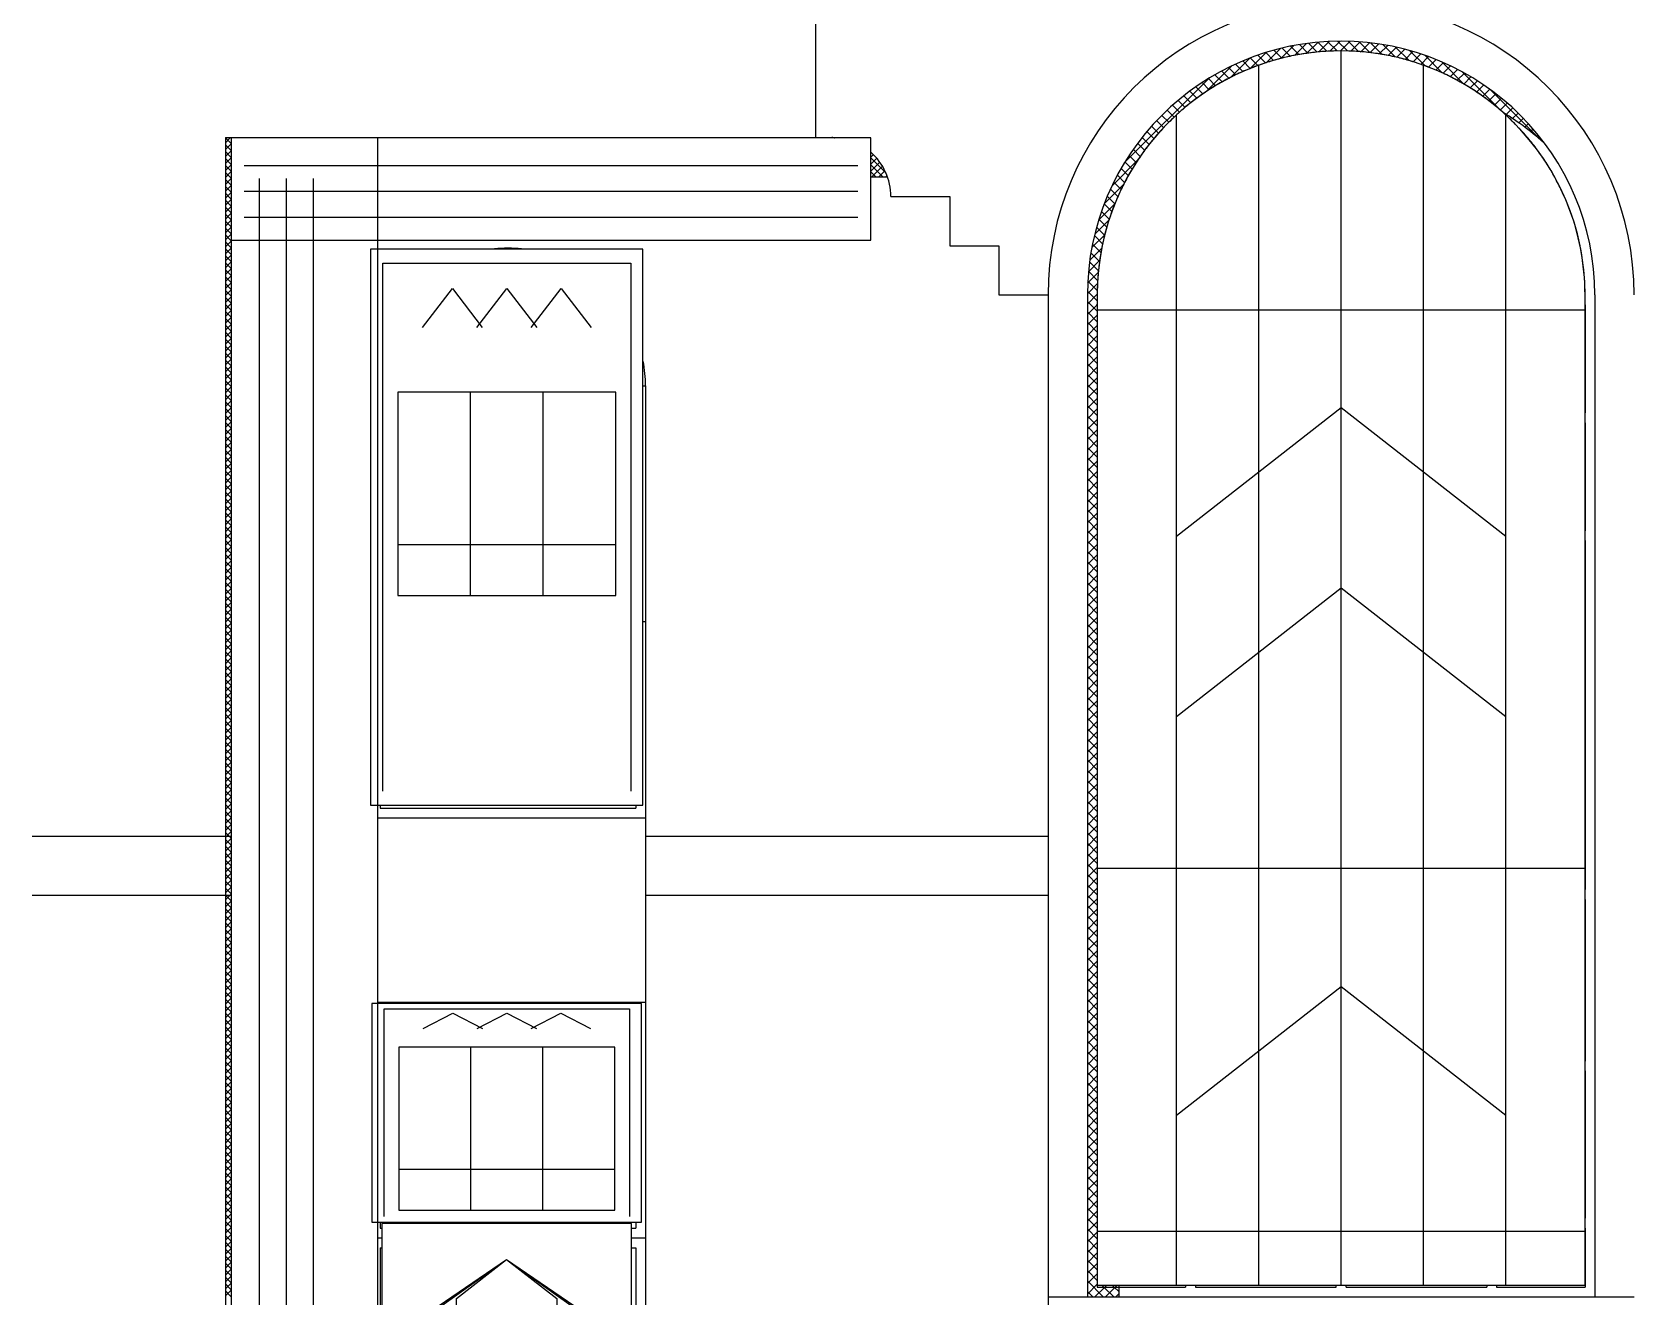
# Model space of a CAD drawing. Header units: inches. Extents: x 330 to 939, y 702 to 1608.
# Drawn here: x 372.4 to 434.6, y 1533.4 to 1582.6 of the extents above; entities that cross this region are included whole.
import ezdxf

# ---------------------------------------------------------------- set-up
doc = ezdxf.new("R2010")
doc.units = ezdxf.units.IN
doc.header["$MEASUREMENT"] = 0
for name, color, linetype, lineweight in [('01_EXISTING_RETAINED', 7, 'Continuous', 25), ('02_NEW_FACADE', 7, 'Continuous', 25), ('03_NEW_WINDOWS', 7, 'Continuous', 25)]:
    doc.layers.add(name, color=color, linetype=linetype, lineweight=lineweight)

# ---------------------------------------------------------------- blocks, each defined once
blk = doc.blocks.new('A_WINDOW_05')
at = {"layer": '03_NEW_WINDOWS'}
for points in [[(5.29, -10.8), (5.29, 10.8), (-5.29, 10.8), (-5.29, -10.8)], [(4.232, -2.65), (4.232, 5.244), (-4.232, 5.244), (-4.232, -2.65)]]:
    blk.add_lwpolyline(points, close=True, dxfattribs=at)
for points in [[(-4.814, -10.26), (-4.814, 10.26), (4.814, 10.26), (4.814, -10.26)], [(-3.28, 7.76), (-2.116, 9.272), (-0.952, 7.76)], [(-1.164, 7.76), (0, 9.272), (1.164, 7.76)], [(0.952, 7.76), (2.116, 9.272), (3.28, 7.76)], [(-1.411, -2.65), (-1.411, 5.244)], [(1.411, -2.65), (1.411, 5.244)], [(-4.232, -0.676), (4.232, -0.676)]]:
    blk.add_lwpolyline(points, dxfattribs=at)
blk = doc.blocks.new('A_WINDOW_06')
at = {"layer": '03_NEW_WINDOWS'}
for points in [[(5.24, -4.25), (5.24, 4.25), (-5.24, 4.25), (-5.24, -4.25)], [(4.192, -3.783), (4.192, 2.55), (-4.192, 2.55), (-4.192, -3.783)]]:
    blk.add_lwpolyline(points, close=True, dxfattribs=at)
for points in [[(-4.768, -4.037), (-4.768, 4.037), (4.768, 4.037), (4.768, -4.037)], [(-3.249, 3.272), (-2.096, 3.867), (-0.943, 3.272)], [(-1.153, 3.272), (0, 3.867), (1.153, 3.272)], [(0.943, 3.272), (2.096, 3.867), (3.249, 3.272)], [(-1.397, -3.783), (-1.397, 2.55)], [(1.397, -3.783), (1.397, 2.55)], [(-4.192, -2.199), (4.192, -2.199)]]:
    blk.add_lwpolyline(points, dxfattribs=at)

msp = doc.modelspace()

# ---------------------------------------------------------------- linework, layer by layer
at = {"layer": '01_EXISTING_RETAINED'}
for p, q in [((402.857, 1593.373), (402.857, 1578.486)), ((420.372, 1581.399), (420.925, 1581.952)), ((420.94, 1581.563), (421.443, 1582.065)), ((421.301, 1581.647), (420.982, 1581.966)), ((421.64, 1581.713), (421.313, 1582.039)), ((421.463, 1581.68), (421.927, 1582.144)), ((421.99, 1581.767), (421.655, 1582.103)), ((421.949, 1581.762), (422.384, 1582.196)), ((422.352, 1581.81), (422.008, 1582.155)), ((422.728, 1581.839), (422.372, 1582.195)), ((422.408, 1581.815), (422.819, 1582.226)), ((423.119, 1581.853), (422.749, 1582.223)), ((422.843, 1581.845), (423.234, 1582.237)), ((423.525, 1581.852), (423.141, 1582.236)), ((423.257, 1581.855), (423.633, 1582.231)), ((423.951, 1581.831), (423.549, 1582.233)), ((423.655, 1581.848), (424.016, 1582.209)), ((424.398, 1581.789), (423.974, 1582.212)), ((424.037, 1581.825), (424.386, 1582.174)), ((424.405, 1581.788), (424.744, 1582.127)), ((424.871, 1581.72), (424.421, 1582.17)), ((424.76, 1581.739), (425.09, 1582.069)), ((425.377, 1581.62), (424.893, 1582.104)), ((425.104, 1581.678), (425.426, 1582)), ((425.923, 1581.479), (425.394, 1582.007)), ((425.437, 1581.606), (425.753, 1581.921)), ((418.025, 1580.266), (419.037, 1581.278)), ((418.996, 1580.833), (419.746, 1581.583)), ((419.464, 1581.054), (419.175, 1581.343)), ((419.749, 1581.174), (419.457, 1581.467)), ((419.737, 1581.169), (420.365, 1581.797)), ((420.042, 1581.286), (419.746, 1581.583)), ((420.343, 1581.39), (420.042, 1581.691)), ((420.043, 1581.286), (420.042, 1581.286)), ((420.344, 1581.39), (420.343, 1581.39)), ((420.653, 1581.485), (420.347, 1581.791)), ((420.371, 1581.398), (420.372, 1581.399)), ((420.654, 1581.484), (420.653, 1581.485)), ((420.972, 1581.571), (420.66, 1581.883)), ((420.94, 1581.562), (420.94, 1581.563)), ((420.973, 1581.57), (420.972, 1581.571)), ((421.302, 1581.646), (421.301, 1581.647)), ((421.462, 1581.679), (421.463, 1581.68)), ((421.641, 1581.712), (421.64, 1581.713)), ((421.948, 1581.76), (421.949, 1581.762)), ((421.991, 1581.767), (421.99, 1581.767)), ((422.353, 1581.81), (422.352, 1581.81)), ((422.407, 1581.815), (422.408, 1581.815)), ((422.728, 1581.839), (422.728, 1581.839)), ((422.841, 1581.844), (422.843, 1581.845)), ((423.087, 1581.852), (423.087, 1581.855)), ((423.468, 1581.852), (423.468, 1581.855)), ((423.526, 1581.851), (423.525, 1581.852)), ((423.654, 1581.847), (423.655, 1581.848)), ((423.951, 1581.83), (423.951, 1581.831)), ((424.036, 1581.824), (424.037, 1581.825)), ((424.399, 1581.788), (424.398, 1581.789)), ((424.404, 1581.787), (424.405, 1581.788)), ((424.76, 1581.739), (424.76, 1581.739)), ((424.873, 1581.719), (424.871, 1581.72)), ((425.103, 1581.677), (425.104, 1581.678)), ((425.377, 1581.619), (425.377, 1581.62)), ((425.436, 1581.605), (425.437, 1581.606)), ((425.76, 1581.524), (426.07, 1581.833)), ((425.76, 1581.523), (425.76, 1581.524)), ((425.923, 1581.479), (425.923, 1581.479)), ((426.525, 1581.282), (425.934, 1581.872)), ((426.073, 1581.432), (426.074, 1581.433)), ((426.074, 1581.433), (426.378, 1581.737)), ((426.378, 1581.332), (426.379, 1581.333)), ((426.379, 1581.333), (426.678, 1581.632)), ((427.21, 1581.001), (426.524, 1581.687)), ((426.525, 1581.281), (426.525, 1581.282)), ((426.676, 1581.225), (426.97, 1581.519)), ((426.964, 1581.109), (427.255, 1581.399)), ((428.05, 1580.566), (427.187, 1581.428)), ((427.245, 1580.985), (427.532, 1581.272)), ((414.854, 1577.5), (418.156, 1580.802)), ((418.397, 1580.502), (418.119, 1580.78)), ((418.653, 1580.651), (418.373, 1580.931)), ((418.916, 1580.792), (418.634, 1581.075)), ((418.654, 1580.65), (418.653, 1580.651)), ((419.187, 1580.927), (418.901, 1581.212)), ((418.917, 1580.792), (418.916, 1580.792)), ((418.996, 1580.833), (418.996, 1580.833)), ((419.187, 1580.926), (419.187, 1580.927)), ((419.465, 1581.054), (419.464, 1581.054)), ((419.736, 1581.168), (419.737, 1581.169)), ((419.75, 1581.174), (419.749, 1581.174)), ((426.675, 1581.224), (426.676, 1581.225)), ((426.964, 1581.108), (426.964, 1581.109)), ((427.213, 1580.998), (427.21, 1581.001)), ((427.245, 1580.984), (427.245, 1580.985)), ((427.518, 1580.853), (427.519, 1580.853)), ((427.519, 1580.853), (427.803, 1581.137)), ((427.784, 1580.714), (427.785, 1580.715)), ((427.785, 1580.715), (428.066, 1580.996)), ((429.46, 1579.561), (427.975, 1581.046)), ((428.044, 1580.569), (428.323, 1580.848)), ((428.297, 1580.417), (428.574, 1580.694)), ((417.437, 1579.842), (417.166, 1580.114)), ((417.668, 1580.017), (417.395, 1580.29)), ((417.904, 1580.185), (417.63, 1580.459)), ((418.147, 1580.347), (417.872, 1580.623)), ((417.905, 1580.184), (417.904, 1580.185)), ((418.021, 1580.263), (418.025, 1580.266)), ((418.148, 1580.346), (418.147, 1580.347)), ((418.398, 1580.501), (418.397, 1580.502)), ((428.044, 1580.569), (428.044, 1580.569)), ((428.052, 1580.564), (428.05, 1580.566)), ((428.296, 1580.416), (428.297, 1580.417)), ((428.542, 1580.257), (428.543, 1580.258)), ((428.543, 1580.258), (428.818, 1580.533)), ((428.782, 1580.093), (429.056, 1580.366)), ((428.782, 1580.092), (428.782, 1580.093)), ((429.015, 1579.921), (429.288, 1580.193)), ((431.078, 1578.347), (429.07, 1580.356)), ((416.784, 1579.281), (416.514, 1579.551)), ((416.996, 1579.474), (416.725, 1579.745)), ((417.213, 1579.661), (416.942, 1579.932)), ((416.996, 1579.474), (416.996, 1579.474)), ((417.214, 1579.661), (417.213, 1579.661)), ((417.438, 1579.842), (417.437, 1579.842)), ((417.668, 1580.016), (417.668, 1580.017)), ((429.015, 1579.92), (429.015, 1579.921)), ((429.241, 1579.742), (429.242, 1579.743)), ((429.242, 1579.743), (429.514, 1580.014)), ((429.47, 1579.551), (429.46, 1579.561)), ((429.462, 1579.558), (429.463, 1579.558)), ((429.463, 1579.558), (429.733, 1579.829)), ((429.694, 1579.385), (429.947, 1579.638)), ((429.941, 1579.226), (430.155, 1579.441)), ((416.186, 1578.665), (415.915, 1578.935)), ((416.377, 1578.874), (416.109, 1579.146)), ((416.578, 1579.082), (416.308, 1579.352)), ((416.377, 1578.874), (416.374, 1578.877)), ((416.51, 1579.011), (416.509, 1579.012)), ((416.578, 1579.082), (416.578, 1579.082)), ((416.784, 1579.281), (416.784, 1579.281)), ((430.046, 1579.012), (430.045, 1579.011)), ((430.178, 1578.874), (430.178, 1578.874)), ((430.181, 1579.062), (430.358, 1579.239)), ((430.415, 1578.892), (430.554, 1579.03)), ((430.644, 1578.715), (430.744, 1578.816)), ((379.926, 1578.486), (403.494, 1578.486)), ((379.926, 1578.29), (380.122, 1578.486)), ((379.926, 1578.486), (379.926, 1528.099)), ((380.15, 1578.258), (379.926, 1578.482)), ((379.926, 1578.02), (380.15, 1578.244)), ((380.15, 1577.988), (379.926, 1578.212)), ((380.198, 1578.48), (380.192, 1578.486)), ((380.386, 1578.48), (380.392, 1578.486)), ((380.468, 1578.48), (380.462, 1578.486)), ((380.656, 1578.48), (380.662, 1578.486)), ((380.926, 1578.48), (380.931, 1578.486)), ((381.008, 1578.48), (381.002, 1578.486)), ((381.196, 1578.48), (381.201, 1578.486)), ((381.277, 1578.48), (381.272, 1578.486)), ((381.466, 1578.48), (381.471, 1578.486)), ((381.547, 1578.48), (381.542, 1578.486)), ((381.736, 1578.48), (381.741, 1578.486)), ((381.817, 1578.48), (381.812, 1578.486)), ((382.005, 1578.48), (382.011, 1578.486)), ((382.087, 1578.48), (382.082, 1578.486)), ((382.275, 1578.48), (382.281, 1578.486)), ((382.357, 1578.48), (382.351, 1578.486)), ((382.545, 1578.48), (382.551, 1578.486)), ((382.627, 1578.48), (382.621, 1578.486)), ((382.815, 1578.48), (382.821, 1578.486)), ((382.897, 1578.48), (382.891, 1578.486)), ((383.085, 1578.48), (383.091, 1578.486)), ((383.167, 1578.48), (383.161, 1578.486)), ((383.355, 1578.48), (383.361, 1578.486)), ((383.437, 1578.48), (383.431, 1578.486)), ((383.625, 1578.48), (383.631, 1578.486)), ((383.707, 1578.48), (383.701, 1578.486)), ((383.895, 1578.48), (383.9, 1578.486)), ((383.977, 1578.48), (383.971, 1578.486)), ((384.165, 1578.48), (384.17, 1578.486)), ((384.247, 1578.48), (384.241, 1578.486)), ((384.435, 1578.48), (384.44, 1578.486)), ((384.516, 1578.48), (384.511, 1578.486)), ((384.705, 1578.48), (384.71, 1578.486)), ((384.786, 1578.48), (384.781, 1578.486)), ((384.974, 1578.48), (384.98, 1578.486)), ((385.056, 1578.48), (385.051, 1578.486)), ((385.244, 1578.48), (385.25, 1578.486)), ((385.326, 1578.48), (385.32, 1578.486)), ((385.514, 1578.48), (385.52, 1578.486)), ((385.596, 1578.48), (385.59, 1578.486)), ((385.784, 1578.48), (385.79, 1578.486)), ((385.866, 1578.48), (385.86, 1578.486)), ((386.054, 1578.48), (386.06, 1578.486)), ((386.136, 1578.48), (386.13, 1578.486)), ((386.324, 1578.48), (386.33, 1578.486)), ((386.406, 1578.48), (386.4, 1578.486)), ((386.594, 1578.48), (386.6, 1578.486)), ((386.676, 1578.48), (386.67, 1578.486)), ((386.864, 1578.48), (386.87, 1578.486)), ((386.946, 1578.48), (386.94, 1578.486)), ((387.134, 1578.48), (387.139, 1578.486)), ((387.216, 1578.48), (387.21, 1578.486)), ((387.404, 1578.48), (387.409, 1578.486)), ((387.485, 1578.48), (387.48, 1578.486)), ((387.674, 1578.48), (387.679, 1578.486)), ((387.755, 1578.48), (387.75, 1578.486)), ((387.944, 1578.48), (387.949, 1578.486)), ((388.025, 1578.48), (388.02, 1578.486)), ((388.213, 1578.48), (388.219, 1578.486)), ((388.295, 1578.48), (388.29, 1578.486)), ((388.483, 1578.48), (388.489, 1578.486)), ((388.565, 1578.48), (388.559, 1578.486)), ((388.753, 1578.48), (388.759, 1578.486)), ((388.835, 1578.48), (388.829, 1578.486)), ((389.023, 1578.48), (389.029, 1578.486)), ((389.105, 1578.48), (389.099, 1578.486)), ((389.293, 1578.48), (389.299, 1578.486)), ((389.375, 1578.48), (389.369, 1578.486)), ((389.563, 1578.48), (389.569, 1578.486)), ((389.645, 1578.48), (389.639, 1578.486)), ((389.833, 1578.48), (389.839, 1578.486)), ((389.915, 1578.48), (389.909, 1578.486)), ((390.103, 1578.48), (390.108, 1578.486)), ((390.185, 1578.48), (390.179, 1578.486)), ((390.373, 1578.48), (390.378, 1578.486)), ((390.455, 1578.48), (390.449, 1578.486)), ((390.643, 1578.48), (390.648, 1578.486)), ((390.724, 1578.48), (390.719, 1578.486)), ((390.913, 1578.48), (390.918, 1578.486)), ((390.994, 1578.48), (390.989, 1578.486)), ((391.182, 1578.48), (391.188, 1578.486)), ((391.264, 1578.48), (391.259, 1578.486)), ((391.452, 1578.48), (391.458, 1578.486)), ((391.534, 1578.48), (391.528, 1578.486)), ((391.722, 1578.48), (391.728, 1578.486)), ((391.804, 1578.48), (391.798, 1578.486)), ((391.992, 1578.48), (391.998, 1578.486)), ((392.074, 1578.48), (392.068, 1578.486)), ((392.262, 1578.48), (392.268, 1578.486)), ((392.344, 1578.48), (392.338, 1578.486)), ((392.532, 1578.48), (392.538, 1578.486)), ((392.614, 1578.48), (392.608, 1578.486)), ((392.802, 1578.48), (392.808, 1578.486)), ((392.884, 1578.48), (392.878, 1578.486)), ((393.072, 1578.48), (393.078, 1578.486)), ((393.154, 1578.48), (393.148, 1578.486)), ((393.342, 1578.48), (393.347, 1578.486)), ((393.424, 1578.48), (393.418, 1578.486)), ((393.612, 1578.48), (393.617, 1578.486)), ((393.693, 1578.48), (393.688, 1578.486)), ((393.882, 1578.48), (393.887, 1578.486)), ((393.963, 1578.48), (393.958, 1578.486)), ((394.152, 1578.48), (394.157, 1578.486)), ((394.233, 1578.48), (394.228, 1578.486)), ((394.421, 1578.48), (394.427, 1578.486)), ((394.503, 1578.48), (394.498, 1578.486)), ((394.691, 1578.48), (394.697, 1578.486)), ((394.773, 1578.48), (394.767, 1578.486)), ((394.961, 1578.48), (394.967, 1578.486)), ((395.043, 1578.48), (395.037, 1578.486)), ((395.231, 1578.48), (395.237, 1578.486)), ((395.313, 1578.48), (395.307, 1578.486)), ((395.501, 1578.48), (395.507, 1578.486)), ((395.583, 1578.48), (395.577, 1578.486)), ((395.771, 1578.48), (395.777, 1578.486)), ((395.853, 1578.48), (395.847, 1578.486)), ((396.041, 1578.48), (396.047, 1578.486)), ((396.123, 1578.48), (396.117, 1578.486)), ((396.311, 1578.48), (396.316, 1578.486)), ((396.393, 1578.48), (396.387, 1578.486)), ((396.581, 1578.48), (396.586, 1578.486)), ((396.662, 1578.48), (396.657, 1578.486)), ((396.851, 1578.48), (396.856, 1578.486)), ((396.932, 1578.48), (396.927, 1578.486)), ((397.121, 1578.48), (397.126, 1578.486)), ((397.202, 1578.48), (397.197, 1578.486)), ((397.39, 1578.48), (397.396, 1578.486)), ((397.472, 1578.48), (397.467, 1578.486)), ((397.66, 1578.48), (397.666, 1578.486)), ((397.742, 1578.48), (397.736, 1578.486)), ((397.93, 1578.48), (397.936, 1578.486)), ((398.012, 1578.48), (398.006, 1578.486)), ((398.2, 1578.48), (398.206, 1578.486)), ((398.282, 1578.48), (398.276, 1578.486)), ((398.47, 1578.48), (398.476, 1578.486)), ((398.552, 1578.48), (398.546, 1578.486)), ((398.74, 1578.48), (398.746, 1578.486)), ((398.822, 1578.48), (398.816, 1578.486)), ((399.01, 1578.48), (399.016, 1578.486)), ((399.092, 1578.48), (399.086, 1578.486)), ((399.28, 1578.48), (399.286, 1578.486)), ((399.362, 1578.48), (399.356, 1578.486)), ((399.55, 1578.48), (399.555, 1578.486)), ((399.632, 1578.48), (399.626, 1578.486)), ((399.82, 1578.48), (399.825, 1578.486)), ((399.901, 1578.48), (399.896, 1578.486)), ((400.09, 1578.48), (400.095, 1578.486)), ((400.171, 1578.48), (400.166, 1578.486)), ((400.36, 1578.48), (400.365, 1578.486)), ((400.441, 1578.48), (400.436, 1578.486)), ((400.629, 1578.48), (400.635, 1578.486)), ((400.711, 1578.48), (400.706, 1578.486)), ((400.899, 1578.48), (400.905, 1578.486)), ((400.981, 1578.48), (400.975, 1578.486)), ((401.169, 1578.48), (401.175, 1578.486)), ((401.251, 1578.48), (401.245, 1578.486)), ((401.439, 1578.48), (401.445, 1578.486)), ((401.521, 1578.48), (401.515, 1578.486)), ((401.709, 1578.48), (401.715, 1578.486)), ((401.791, 1578.48), (401.785, 1578.486)), ((401.979, 1578.48), (401.985, 1578.486)), ((402.061, 1578.48), (402.055, 1578.486)), ((402.249, 1578.48), (402.255, 1578.486)), ((402.331, 1578.48), (402.325, 1578.486)), ((402.519, 1578.48), (402.524, 1578.486)), ((402.601, 1578.48), (402.595, 1578.486)), ((402.789, 1578.48), (402.794, 1578.486)), ((402.87, 1578.48), (402.865, 1578.486)), ((403.059, 1578.48), (403.064, 1578.486)), ((403.14, 1578.48), (403.135, 1578.486)), ((403.329, 1578.48), (403.334, 1578.486)), ((403.41, 1578.48), (403.405, 1578.486)), ((403.598, 1578.48), (403.602, 1578.483)), ((415.643, 1577.993), (415.37, 1578.266)), ((415.817, 1578.223), (415.546, 1578.495)), ((415.998, 1578.447), (415.727, 1578.718)), ((415.818, 1578.223), (415.817, 1578.223)), ((415.999, 1578.447), (415.998, 1578.447)), ((416.186, 1578.665), (416.186, 1578.665)), ((430.866, 1578.532), (430.929, 1578.595)), ((431.082, 1578.344), (431.107, 1578.369)), ((379.926, 1577.75), (380.15, 1577.974)), ((380.15, 1577.718), (379.926, 1577.942)), ((379.926, 1577.48), (380.15, 1577.704)), ((380.15, 1577.448), (379.926, 1577.672)), ((405, 1577.722), (405.103, 1577.825)), ((405.597, 1577.103), (405, 1577.7)), ((405, 1577.452), (405.233, 1577.686)), ((405, 1577.182), (405.352, 1577.535)), ((414.377, 1576.619), (415.389, 1577.631)), ((415.157, 1577.264), (414.879, 1577.542)), ((415.312, 1577.514), (415.036, 1577.79)), ((415.474, 1577.757), (415.2, 1578.031)), ((415.389, 1577.631), (415.393, 1577.634)), ((415.475, 1577.756), (415.474, 1577.757)), ((415.643, 1577.993), (415.643, 1577.993)), ((379.926, 1577.211), (380.15, 1577.434)), ((380.15, 1577.178), (379.926, 1577.402)), ((379.926, 1576.941), (380.15, 1577.164)), ((380.15, 1576.908), (379.926, 1577.132)), ((405.471, 1576.959), (405, 1577.43)), ((405.201, 1576.959), (405, 1577.16)), ((405, 1576.959), (405.653, 1576.959)), ((405.046, 1576.959), (405.459, 1577.372)), ((405.316, 1576.959), (405.554, 1577.197)), ((405.586, 1576.959), (405.635, 1577.008)), ((414.866, 1576.745), (414.584, 1577.028)), ((415.008, 1577.008), (414.728, 1577.288)), ((415.009, 1577.007), (415.008, 1577.008)), ((415.158, 1577.264), (415.157, 1577.264)), ((415.313, 1577.513), (415.312, 1577.514)), ((379.926, 1576.671), (380.15, 1576.894)), ((380.15, 1576.638), (379.926, 1576.862)), ((379.926, 1576.401), (380.15, 1576.625)), ((380.15, 1576.369), (379.926, 1576.592)), ((379.926, 1576.131), (380.15, 1576.355)), ((380.15, 1576.099), (379.926, 1576.322)), ((414.073, 1575.91), (414.822, 1576.659)), ((414.604, 1576.198), (414.315, 1576.486)), ((414.732, 1576.475), (414.446, 1576.76)), ((414.732, 1576.474), (414.732, 1576.475)), ((414.822, 1576.659), (414.823, 1576.66)), ((414.867, 1576.744), (414.866, 1576.745)), ((379.926, 1575.861), (380.15, 1576.085)), ((380.15, 1575.829), (379.926, 1576.052)), ((379.926, 1575.591), (380.15, 1575.815)), ((380.15, 1575.559), (379.926, 1575.783)), ((405.784, 1576.195), (408.075, 1576.195)), ((408.075, 1576.195), (408.075, 1574.287)), ((413.859, 1575.291), (414.486, 1575.918)), ((414.372, 1575.62), (414.075, 1575.916)), ((414.484, 1575.913), (414.192, 1576.205)), ((414.485, 1575.912), (414.484, 1575.913)), ((414.486, 1575.918), (414.488, 1575.92)), ((414.605, 1576.197), (414.604, 1576.198)), ((379.926, 1575.321), (380.15, 1575.545)), ((380.15, 1575.289), (379.926, 1575.513)), ((379.926, 1575.051), (380.15, 1575.275)), ((380.15, 1575.019), (379.926, 1575.243)), ((413.703, 1574.73), (414.257, 1575.284)), ((414.173, 1575.009), (413.866, 1575.316)), ((414.268, 1575.319), (413.967, 1575.62)), ((414.257, 1575.284), (414.257, 1575.284)), ((414.268, 1575.319), (414.268, 1575.319)), ((414.372, 1575.62), (414.372, 1575.62)), ((379.926, 1574.781), (380.15, 1575.005)), ((380.15, 1574.749), (379.926, 1574.973)), ((379.926, 1574.511), (380.15, 1574.735)), ((380.15, 1574.479), (379.926, 1574.703)), ((379.926, 1574.242), (380.15, 1574.465)), ((380.15, 1574.209), (379.926, 1574.433)), ((413.591, 1574.213), (414.093, 1574.715)), ((414.01, 1574.362), (413.691, 1574.681)), ((414.087, 1574.691), (413.774, 1575.003)), ((414.087, 1574.69), (414.087, 1574.691)), ((414.093, 1574.715), (414.093, 1574.716)), ((414.173, 1575.009), (414.173, 1575.009)), ((379.926, 1573.972), (380.15, 1574.195)), ((380.15, 1573.939), (379.926, 1574.163)), ((379.926, 1573.702), (380.15, 1573.925)), ((380.15, 1573.669), (379.926, 1573.893)), ((390.906, 1574.191), (390.906, 1574.165)), ((408.075, 1574.287), (409.983, 1574.287)), ((409.983, 1574.287), (409.983, 1572.378)), ((413.512, 1573.729), (413.976, 1574.193)), ((413.889, 1573.673), (413.554, 1574.008)), ((413.944, 1574.023), (413.618, 1574.35)), ((413.945, 1574.022), (413.944, 1574.023)), ((413.976, 1574.193), (413.976, 1574.194)), ((414.011, 1574.361), (414.01, 1574.362)), ((379.926, 1573.432), (380.15, 1573.656)), ((380.15, 1573.399), (379.926, 1573.623)), ((379.926, 1573.162), (380.15, 1573.386)), ((380.15, 1573.13), (379.926, 1573.353)), ((413.429, 1572.837), (413.84, 1573.248)), ((413.459, 1573.272), (413.894, 1573.706)), ((413.817, 1572.936), (413.461, 1573.292)), ((413.846, 1573.311), (413.502, 1573.656)), ((413.84, 1573.248), (413.841, 1573.248)), ((413.847, 1573.311), (413.846, 1573.311)), ((413.89, 1573.672), (413.889, 1573.673)), ((413.894, 1573.706), (413.895, 1573.708)), ((379.926, 1572.892), (380.15, 1573.116)), ((380.15, 1572.86), (379.926, 1573.083)), ((379.926, 1572.622), (380.15, 1572.846)), ((380.15, 1572.59), (379.926, 1572.813)), ((379.926, 1572.352), (380.15, 1572.576)), ((413.419, 1572.421), (413.81, 1572.813)), ((413.802, 1572.546), (413.433, 1572.915)), ((413.81, 1572.813), (413.812, 1572.814)), ((413.817, 1572.936), (413.817, 1572.936)), ((380.15, 1572.32), (379.926, 1572.544)), ((379.926, 1572.082), (380.15, 1572.306)), ((380.15, 1572.05), (379.926, 1572.274)), ((379.926, 1571.812), (380.15, 1572.036)), ((380.15, 1571.78), (379.926, 1572.004)), ((409.983, 1572.378), (411.892, 1572.378)), ((411.892, 1572.378), (411.892, 1531.917)), ((413.419, 1572.017), (413.8, 1572.398)), ((413.419, 1572.378), (413.419, 1533.443)), ((413.8, 1571.738), (413.419, 1572.12)), ((413.419, 1571.612), (413.8, 1571.993)), ((413.8, 1572.143), (413.42, 1572.524)), ((413.765, 1572.372), (413.8, 1572.372)), ((413.765, 1571.991), (413.8, 1571.991)), ((413.8, 1572.398), (413.801, 1572.399)), ((413.8, 1572.378), (413.8, 1572.372)), ((413.8, 1571.991), (413.8, 1567.792)), ((413.803, 1572.545), (413.802, 1572.546)), ((432.754, 1572.378), (432.754, 1572.372)), ((432.754, 1571.991), (432.754, 1567.792)), ((433.136, 1572.378), (433.136, 1533.443)), ((379.926, 1571.542), (380.15, 1571.766)), ((380.15, 1571.51), (379.926, 1571.734)), ((379.926, 1571.272), (380.15, 1571.496)), ((380.15, 1571.24), (379.926, 1571.464)), ((413.8, 1571.333), (413.419, 1571.715)), ((413.419, 1571.207), (413.8, 1571.589)), ((379.926, 1571.003), (380.15, 1571.226)), ((380.15, 1570.97), (379.926, 1571.194)), ((379.926, 1570.733), (380.15, 1570.956)), ((380.15, 1570.7), (379.926, 1570.924)), ((413.8, 1570.928), (413.419, 1571.31)), ((413.419, 1570.802), (413.8, 1571.184)), ((413.8, 1570.523), (413.419, 1570.905)), ((413.419, 1570.397), (413.8, 1570.779)), ((379.926, 1570.463), (380.15, 1570.686)), ((380.15, 1570.43), (379.926, 1570.654)), ((379.926, 1570.193), (380.15, 1570.417)), ((380.15, 1570.161), (379.926, 1570.384)), ((379.926, 1569.923), (380.15, 1570.147)), ((380.15, 1569.891), (379.926, 1570.114)), ((413.8, 1570.119), (413.419, 1570.5)), ((413.419, 1569.992), (413.8, 1570.374)), ((413.8, 1569.714), (413.419, 1570.095)), ((379.926, 1569.653), (380.15, 1569.877)), ((380.15, 1569.621), (379.926, 1569.844)), ((379.926, 1569.383), (380.15, 1569.607)), ((380.15, 1569.351), (379.926, 1569.575)), ((413.419, 1569.587), (413.8, 1569.969)), ((413.8, 1569.309), (413.419, 1569.691)), ((413.419, 1569.182), (413.8, 1569.564)), ((379.926, 1569.113), (380.15, 1569.337)), ((380.15, 1569.081), (379.926, 1569.305)), ((379.926, 1568.843), (380.15, 1569.067)), ((380.15, 1568.811), (379.926, 1569.035)), ((396.165, 1568.847), (396.25, 1568.847)), ((396.25, 1568.847), (396.25, 1528.099)), ((413.8, 1568.904), (413.419, 1569.286)), ((413.419, 1568.778), (413.8, 1569.159)), ((413.8, 1568.499), (413.419, 1568.881)), ((379.926, 1568.573), (380.15, 1568.797)), ((380.15, 1568.541), (379.926, 1568.765)), ((379.926, 1568.303), (380.15, 1568.527)), ((380.15, 1568.271), (379.926, 1568.495)), ((379.926, 1568.034), (380.15, 1568.257)), ((380.15, 1568.001), (379.926, 1568.225)), ((413.419, 1568.373), (413.8, 1568.754)), ((413.8, 1568.094), (413.419, 1568.476)), ((413.419, 1567.968), (413.8, 1568.35)), ((379.926, 1567.764), (380.15, 1567.987)), ((380.15, 1567.731), (379.926, 1567.955)), ((379.926, 1567.494), (380.15, 1567.717)), ((380.15, 1567.461), (379.926, 1567.685)), ((413.8, 1567.689), (413.419, 1568.071)), ((413.419, 1567.563), (413.8, 1567.945)), ((413.8, 1567.284), (413.419, 1567.666)), ((379.926, 1567.224), (380.15, 1567.448)), ((380.15, 1567.191), (379.926, 1567.415)), ((379.926, 1566.954), (380.15, 1567.178)), ((380.15, 1566.922), (379.926, 1567.145)), ((413.419, 1567.158), (413.8, 1567.54)), ((413.8, 1566.88), (413.419, 1567.261)), ((413.419, 1566.753), (413.8, 1567.135)), ((413.8, 1567.41), (413.8, 1563.211)), ((432.754, 1567.41), (432.754, 1563.211)), ((379.926, 1566.684), (380.15, 1566.908)), ((380.15, 1566.652), (379.926, 1566.875)), ((379.926, 1566.414), (380.15, 1566.638)), ((380.15, 1566.382), (379.926, 1566.605)), ((379.926, 1566.144), (380.15, 1566.368)), ((380.15, 1566.112), (379.926, 1566.336)), ((413.8, 1566.475), (413.419, 1566.856)), ((413.419, 1566.348), (413.8, 1566.73)), ((413.8, 1566.07), (413.419, 1566.452)), ((379.926, 1565.874), (380.15, 1566.098)), ((380.15, 1565.842), (379.926, 1566.066)), ((379.926, 1565.604), (380.15, 1565.828)), ((380.15, 1565.572), (379.926, 1565.796)), ((413.419, 1565.943), (413.8, 1566.325)), ((413.8, 1565.665), (413.419, 1566.047)), ((413.419, 1565.539), (413.8, 1565.92)), ((379.926, 1565.334), (380.15, 1565.558)), ((380.15, 1565.302), (379.926, 1565.526)), ((379.926, 1565.064), (380.15, 1565.288)), ((380.15, 1565.032), (379.926, 1565.256)), ((413.8, 1565.26), (413.419, 1565.642)), ((413.419, 1565.134), (413.8, 1565.515)), ((413.8, 1564.855), (413.419, 1565.237)), ((413.419, 1564.729), (413.8, 1565.111)), ((379.926, 1564.795), (380.15, 1565.018)), ((380.15, 1564.762), (379.926, 1564.986)), ((379.926, 1564.525), (380.15, 1564.748)), ((380.15, 1564.492), (379.926, 1564.716)), ((379.926, 1564.255), (380.15, 1564.478)), ((413.8, 1564.45), (413.419, 1564.832)), ((413.419, 1564.324), (413.8, 1564.706)), ((380.15, 1564.222), (379.926, 1564.446)), ((379.926, 1563.985), (380.15, 1564.209)), ((380.15, 1563.953), (379.926, 1564.176)), ((379.926, 1563.715), (380.15, 1563.939)), ((380.15, 1563.683), (379.926, 1563.906)), ((413.8, 1564.045), (413.419, 1564.427)), ((413.419, 1563.919), (413.8, 1564.301)), ((413.8, 1563.641), (413.419, 1564.022)), ((413.419, 1563.514), (413.8, 1563.896)), ((379.926, 1563.445), (380.15, 1563.669)), ((380.15, 1563.413), (379.926, 1563.636)), ((379.926, 1563.175), (380.15, 1563.399)), ((380.15, 1563.143), (379.926, 1563.367)), ((413.8, 1563.236), (413.419, 1563.617)), ((413.419, 1563.109), (413.8, 1563.491)), ((379.926, 1562.905), (380.15, 1563.129)), ((380.15, 1562.873), (379.926, 1563.097)), ((379.926, 1562.635), (380.15, 1562.859)), ((380.15, 1562.603), (379.926, 1562.827)), ((413.8, 1562.831), (413.419, 1563.213)), ((413.419, 1562.705), (413.8, 1563.086)), ((413.8, 1562.426), (413.419, 1562.808)), ((413.419, 1562.3), (413.8, 1562.681)), ((413.8, 1562.829), (413.8, 1549.308)), ((432.754, 1562.829), (432.754, 1549.271)), ((379.926, 1562.365), (380.15, 1562.589)), ((380.15, 1562.333), (379.926, 1562.557)), ((379.926, 1562.095), (380.15, 1562.319)), ((380.15, 1562.063), (379.926, 1562.287)), ((379.926, 1561.826), (380.15, 1562.049)), ((380.15, 1561.793), (379.926, 1562.017)), ((413.8, 1562.021), (413.419, 1562.403)), ((413.419, 1561.895), (413.8, 1562.277)), ((413.8, 1561.616), (413.419, 1561.998)), ((379.926, 1561.556), (380.15, 1561.779)), ((380.15, 1561.523), (379.926, 1561.747)), ((379.926, 1561.286), (380.15, 1561.509)), ((380.15, 1561.253), (379.926, 1561.477)), ((413.419, 1561.49), (413.8, 1561.872)), ((413.8, 1561.211), (413.419, 1561.593)), ((413.419, 1561.085), (413.8, 1561.467)), ((379.926, 1561.016), (380.15, 1561.24)), ((380.15, 1560.983), (379.926, 1561.207)), ((379.926, 1560.746), (380.15, 1560.97)), ((380.15, 1560.714), (379.926, 1560.937)), ((413.8, 1560.807), (413.419, 1561.188)), ((413.419, 1560.68), (413.8, 1561.062)), ((413.8, 1560.402), (413.419, 1560.783)), ((379.926, 1560.476), (380.15, 1560.7)), ((380.15, 1560.444), (379.926, 1560.667)), ((379.926, 1560.206), (380.15, 1560.43)), ((380.15, 1560.174), (379.926, 1560.397)), ((379.926, 1559.936), (380.15, 1560.16)), ((380.15, 1559.904), (379.926, 1560.128)), ((413.419, 1560.275), (413.8, 1560.657)), ((413.8, 1559.997), (413.419, 1560.379)), ((413.419, 1559.87), (413.8, 1560.252)), ((379.926, 1559.666), (380.15, 1559.89)), ((380.15, 1559.634), (379.926, 1559.858)), ((379.926, 1559.396), (380.15, 1559.62)), ((380.15, 1559.364), (379.926, 1559.588)), ((396.165, 1559.686), (396.25, 1559.686)), ((413.8, 1559.592), (413.419, 1559.974)), ((413.419, 1559.466), (413.8, 1559.847)), ((413.8, 1559.187), (413.419, 1559.569)), ((379.926, 1559.126), (380.15, 1559.35)), ((380.15, 1559.094), (379.926, 1559.318)), ((379.926, 1558.856), (380.15, 1559.08)), ((380.15, 1558.824), (379.926, 1559.048)), ((413.419, 1559.061), (413.8, 1559.442)), ((413.8, 1558.782), (413.419, 1559.164)), ((413.419, 1558.656), (413.8, 1559.038)), ((379.926, 1558.587), (380.15, 1558.81)), ((380.15, 1558.554), (379.926, 1558.778)), ((379.926, 1558.317), (380.15, 1558.54)), ((380.15, 1558.284), (379.926, 1558.508)), ((379.926, 1558.047), (380.15, 1558.27)), ((413.8, 1558.377), (413.419, 1558.759)), ((413.419, 1558.251), (413.8, 1558.633)), ((413.8, 1557.972), (413.419, 1558.354)), ((380.15, 1558.014), (379.926, 1558.238)), ((379.926, 1557.777), (380.15, 1558.001)), ((380.15, 1557.745), (379.926, 1557.968)), ((379.926, 1557.507), (380.15, 1557.731)), ((380.15, 1557.475), (379.926, 1557.698)), ((413.419, 1557.846), (413.8, 1558.228)), ((413.8, 1557.568), (413.419, 1557.949)), ((413.419, 1557.441), (413.8, 1557.823)), ((379.926, 1557.237), (380.15, 1557.461)), ((380.15, 1557.205), (379.926, 1557.428)), ((379.926, 1556.967), (380.15, 1557.191)), ((380.15, 1556.935), (379.926, 1557.159)), ((413.8, 1557.163), (413.419, 1557.544)), ((413.419, 1557.036), (413.8, 1557.418)), ((413.8, 1556.758), (413.419, 1557.14)), ((413.419, 1556.631), (413.8, 1557.013)), ((379.926, 1556.697), (380.15, 1556.921)), ((380.15, 1556.665), (379.926, 1556.889)), ((379.926, 1556.427), (380.15, 1556.651)), ((380.15, 1556.395), (379.926, 1556.619)), ((379.926, 1556.157), (380.15, 1556.381)), ((413.8, 1556.353), (413.419, 1556.735)), ((413.419, 1556.227), (413.8, 1556.608)), ((380.15, 1556.125), (379.926, 1556.349)), ((379.926, 1555.887), (380.15, 1556.111)), ((380.15, 1555.855), (379.926, 1556.079)), ((379.926, 1555.618), (380.15, 1555.841)), ((380.15, 1555.585), (379.926, 1555.809)), ((413.8, 1555.948), (413.419, 1556.33)), ((413.419, 1555.822), (413.8, 1556.203)), ((413.8, 1555.543), (413.419, 1555.925)), ((413.419, 1555.417), (413.8, 1555.799)), ((379.926, 1555.348), (380.15, 1555.571)), ((380.15, 1555.315), (379.926, 1555.539)), ((379.926, 1555.078), (380.15, 1555.301)), ((380.15, 1555.045), (379.926, 1555.269)), ((413.8, 1555.138), (413.419, 1555.52)), ((413.419, 1555.012), (413.8, 1555.394)), ((379.926, 1554.808), (380.15, 1555.032)), ((380.15, 1554.775), (379.926, 1554.999)), ((379.926, 1554.538), (380.15, 1554.762)), ((380.15, 1554.506), (379.926, 1554.729)), ((413.8, 1554.733), (413.419, 1555.115)), ((413.419, 1554.607), (413.8, 1554.989)), ((413.8, 1554.329), (413.419, 1554.71)), ((413.419, 1554.202), (413.8, 1554.584)), ((379.926, 1554.268), (380.15, 1554.492)), ((380.15, 1554.236), (379.926, 1554.459)), ((379.926, 1553.998), (380.15, 1554.222)), ((380.15, 1553.966), (379.926, 1554.189)), ((379.926, 1553.728), (380.15, 1553.952)), ((380.15, 1553.696), (379.926, 1553.92)), ((413.8, 1553.924), (413.419, 1554.305)), ((413.419, 1553.797), (413.8, 1554.179)), ((413.8, 1553.519), (413.419, 1553.901)), ((379.926, 1553.458), (380.15, 1553.682)), ((380.15, 1553.426), (379.926, 1553.65)), ((379.926, 1553.188), (380.15, 1553.412)), ((380.15, 1553.156), (379.926, 1553.38)), ((413.419, 1553.393), (413.8, 1553.774)), ((413.8, 1553.114), (413.419, 1553.496)), ((413.419, 1552.988), (413.8, 1553.369)), ((379.926, 1552.918), (380.15, 1553.142)), ((380.15, 1552.886), (379.926, 1553.11)), ((379.926, 1552.648), (380.15, 1552.872)), ((380.15, 1552.616), (379.926, 1552.84)), ((413.8, 1552.709), (413.419, 1553.091)), ((413.419, 1552.583), (413.8, 1552.965)), ((413.8, 1552.304), (413.419, 1552.686)), ((379.926, 1552.379), (380.15, 1552.602)), ((380.15, 1552.346), (379.926, 1552.57)), ((379.926, 1552.109), (380.15, 1552.332)), ((380.15, 1552.076), (379.926, 1552.3)), ((379.926, 1551.839), (380.15, 1552.062)), ((380.15, 1551.806), (379.926, 1552.03)), ((385.85, 1552.052), (396.25, 1552.052)), ((385.944, 1552.535), (385.944, 1552.434)), ((385.944, 1552.434), (395.869, 1552.434)), ((395.869, 1552.535), (395.869, 1552.434)), ((413.419, 1552.178), (413.8, 1552.56)), ((413.8, 1551.899), (413.419, 1552.281)), ((413.419, 1551.773), (413.8, 1552.155)), ((379.926, 1551.569), (380.15, 1551.793)), ((380.15, 1551.537), (379.926, 1551.76)), ((379.926, 1551.299), (380.15, 1551.523)), ((380.071, 1551.346), (379.926, 1551.49)), ((413.8, 1551.495), (413.419, 1551.876)), ((413.419, 1551.368), (413.8, 1551.75)), ((413.8, 1551.09), (413.419, 1551.471)), ((372.414, 1551.346), (380.15, 1551.346)), ((379.926, 1551.029), (380.15, 1551.253)), ((380.15, 1550.997), (379.926, 1551.22)), ((379.926, 1550.759), (380.15, 1550.983)), ((380.15, 1550.727), (379.926, 1550.951)), ((380.15, 1551.267), (380.071, 1551.346)), ((396.25, 1551.346), (411.892, 1551.346)), ((413.419, 1550.963), (413.8, 1551.345)), ((413.8, 1550.685), (413.419, 1551.067)), ((413.419, 1550.558), (413.8, 1550.94)), ((379.926, 1550.489), (380.15, 1550.713)), ((380.15, 1550.457), (379.926, 1550.681)), ((379.926, 1550.219), (380.15, 1550.443)), ((380.15, 1550.187), (379.926, 1550.411)), ((379.926, 1549.949), (380.15, 1550.173)), ((413.8, 1550.28), (413.419, 1550.662)), ((413.419, 1550.154), (413.8, 1550.535)), ((413.8, 1549.875), (413.419, 1550.257)), ((380.15, 1549.917), (379.926, 1550.141)), ((379.926, 1549.679), (380.15, 1549.903)), ((380.15, 1549.647), (379.926, 1549.871)), ((379.926, 1549.41), (380.15, 1549.633)), ((380.15, 1549.377), (379.926, 1549.601)), ((413.419, 1549.749), (413.8, 1550.13)), ((413.8, 1549.47), (413.419, 1549.852)), ((413.419, 1549.344), (413.8, 1549.726)), ((372.412, 1549.056), (380.15, 1549.056)), ((379.926, 1549.14), (380.15, 1549.363)), ((380.15, 1549.107), (379.926, 1549.331)), ((379.926, 1548.87), (380.112, 1549.056)), ((380.15, 1548.837), (379.932, 1549.056)), ((380.112, 1549.056), (380.15, 1549.093)), ((396.25, 1549.056), (411.892, 1549.056)), ((413.8, 1549.065), (413.419, 1549.447)), ((413.419, 1548.939), (413.788, 1549.308)), ((413.8, 1548.66), (413.419, 1549.042)), ((413.788, 1549.308), (413.8, 1549.321)), ((413.8, 1548.926), (413.8, 1542.605)), ((379.926, 1548.6), (380.15, 1548.824)), ((380.15, 1548.567), (379.926, 1548.791)), ((379.926, 1548.33), (380.15, 1548.554)), ((380.15, 1548.298), (379.926, 1548.521)), ((413.419, 1548.534), (413.8, 1548.916)), ((413.8, 1548.256), (413.419, 1548.637)), ((413.419, 1548.129), (413.8, 1548.511)), ((432.754, 1548.889), (432.754, 1542.605)), ((379.926, 1548.06), (380.15, 1548.284)), ((380.15, 1548.028), (379.926, 1548.251)), ((379.926, 1547.79), (380.15, 1548.014)), ((380.15, 1547.758), (379.926, 1547.981)), ((379.926, 1547.52), (380.15, 1547.744)), ((380.15, 1547.488), (379.926, 1547.712)), ((413.8, 1547.851), (413.419, 1548.232)), ((413.419, 1547.724), (413.8, 1548.106)), ((413.8, 1547.446), (413.419, 1547.828)), ((413.419, 1547.32), (413.8, 1547.701)), ((379.926, 1547.25), (380.15, 1547.474)), ((380.15, 1547.218), (379.926, 1547.442)), ((379.926, 1546.98), (380.15, 1547.204)), ((380.15, 1546.948), (379.926, 1547.172)), ((413.8, 1547.041), (413.419, 1547.423)), ((413.419, 1546.915), (413.8, 1547.296)), ((379.926, 1546.71), (380.15, 1546.934)), ((380.15, 1546.678), (379.926, 1546.902)), ((379.926, 1546.44), (380.15, 1546.664)), ((380.15, 1546.408), (379.926, 1546.632)), ((413.8, 1546.636), (413.419, 1547.018)), ((413.419, 1546.51), (413.8, 1546.891)), ((413.8, 1546.231), (413.419, 1546.613)), ((413.419, 1546.105), (413.8, 1546.487)), ((379.926, 1546.171), (380.15, 1546.394)), ((380.15, 1546.138), (379.926, 1546.362)), ((379.926, 1545.901), (380.15, 1546.124)), ((380.15, 1545.868), (379.926, 1546.092)), ((379.926, 1545.631), (380.15, 1545.855)), ((380.15, 1545.598), (379.926, 1545.822)), ((413.8, 1545.826), (413.419, 1546.208)), ((413.419, 1545.7), (413.8, 1546.082)), ((379.926, 1545.361), (380.15, 1545.585)), ((380.15, 1545.329), (379.926, 1545.552)), ((379.926, 1545.091), (380.15, 1545.315)), ((380.15, 1545.059), (379.926, 1545.282)), ((413.8, 1545.421), (413.419, 1545.803)), ((413.419, 1545.295), (413.8, 1545.677)), ((413.8, 1545.017), (413.419, 1545.398)), ((413.419, 1544.89), (413.8, 1545.272)), ((379.926, 1544.821), (380.15, 1545.045)), ((380.15, 1544.789), (379.926, 1545.012)), ((379.926, 1544.551), (380.15, 1544.775)), ((380.15, 1544.519), (379.926, 1544.743)), ((385.85, 1544.895), (396.25, 1544.895)), ((390.906, 1544.895), (390.906, 1544.865)), ((413.8, 1544.612), (413.419, 1544.993)), ((413.419, 1544.485), (413.8, 1544.867)), ((413.8, 1544.207), (413.419, 1544.589)), ((379.926, 1544.281), (380.15, 1544.505)), ((380.15, 1544.249), (379.926, 1544.473)), ((379.926, 1544.011), (380.15, 1544.235)), ((380.15, 1543.979), (379.926, 1544.203)), ((379.926, 1543.741), (380.15, 1543.965)), ((413.419, 1544.081), (413.8, 1544.462)), ((413.8, 1543.802), (413.419, 1544.184)), ((413.419, 1543.676), (413.8, 1544.057)), ((380.15, 1543.709), (379.926, 1543.933)), ((379.926, 1543.471), (380.15, 1543.695)), ((380.15, 1543.439), (379.926, 1543.663)), ((379.926, 1543.202), (380.15, 1543.425)), ((380.15, 1543.169), (379.926, 1543.393)), ((413.8, 1543.397), (413.419, 1543.779)), ((413.419, 1543.271), (413.8, 1543.653)), ((413.8, 1542.992), (413.419, 1543.374)), ((379.926, 1542.932), (380.15, 1543.155)), ((380.15, 1542.899), (379.926, 1543.123)), ((379.926, 1542.662), (380.15, 1542.885)), ((380.15, 1542.629), (379.926, 1542.853)), ((413.419, 1542.866), (413.8, 1543.248)), ((413.8, 1542.587), (413.419, 1542.969)), ((413.419, 1542.461), (413.8, 1542.843)), ((379.926, 1542.392), (380.15, 1542.616)), ((380.15, 1542.359), (379.926, 1542.583)), ((379.926, 1542.122), (380.15, 1542.346)), ((380.15, 1542.09), (379.926, 1542.313)), ((379.926, 1541.852), (380.15, 1542.076)), ((413.8, 1542.183), (413.419, 1542.564)), ((413.419, 1542.056), (413.8, 1542.438)), ((413.8, 1541.778), (413.419, 1542.159)), ((413.8, 1542.605), (413.781, 1542.605)), ((413.8, 1542.223), (413.781, 1542.223)), ((413.8, 1542.223), (413.8, 1536.497)), ((432.754, 1542.223), (432.754, 1536.497)), ((380.15, 1541.82), (379.926, 1542.043)), ((379.926, 1541.582), (380.15, 1541.806)), ((380.15, 1541.55), (379.926, 1541.773)), ((379.926, 1541.312), (380.15, 1541.536)), ((380.15, 1541.28), (379.926, 1541.504)), ((413.419, 1541.651), (413.8, 1542.033)), ((413.8, 1541.373), (413.419, 1541.755)), ((413.419, 1541.246), (413.8, 1541.628)), ((379.926, 1541.042), (380.15, 1541.266)), ((380.15, 1541.01), (379.926, 1541.234)), ((379.926, 1540.772), (380.15, 1540.996)), ((380.15, 1540.74), (379.926, 1540.964)), ((413.8, 1540.968), (413.419, 1541.35)), ((413.419, 1540.842), (413.8, 1541.223)), ((413.8, 1540.563), (413.419, 1540.945)), ((379.926, 1540.502), (380.15, 1540.726)), ((380.15, 1540.47), (379.926, 1540.694)), ((379.926, 1540.233), (380.15, 1540.456)), ((380.15, 1540.2), (379.926, 1540.424)), ((413.419, 1540.437), (413.8, 1540.818)), ((413.8, 1540.158), (413.419, 1540.54)), ((413.419, 1540.032), (413.8, 1540.414)), ((379.926, 1539.963), (380.15, 1540.186)), ((380.15, 1539.93), (379.926, 1540.154)), ((379.926, 1539.693), (380.15, 1539.916)), ((380.15, 1539.66), (379.926, 1539.884)), ((379.926, 1539.423), (380.15, 1539.647)), ((380.15, 1539.39), (379.926, 1539.614)), ((413.8, 1539.753), (413.419, 1540.135)), ((413.419, 1539.627), (413.8, 1540.009)), ((413.8, 1539.348), (413.419, 1539.73)), ((413.419, 1539.222), (413.8, 1539.604)), ((379.926, 1539.153), (380.15, 1539.377)), ((380.15, 1539.121), (379.926, 1539.344)), ((379.926, 1538.883), (380.15, 1539.107)), ((380.15, 1538.851), (379.926, 1539.074)), ((413.8, 1538.944), (413.419, 1539.325)), ((413.419, 1538.817), (413.8, 1539.199)), ((379.926, 1538.613), (380.15, 1538.837)), ((380.15, 1538.581), (379.926, 1538.804)), ((379.926, 1538.343), (380.15, 1538.567)), ((380.15, 1538.311), (379.926, 1538.535)), ((413.8, 1538.539), (413.419, 1538.92)), ((413.419, 1538.412), (413.8, 1538.794)), ((413.8, 1538.134), (413.419, 1538.516)), ((413.419, 1538.008), (413.8, 1538.389)), ((379.926, 1538.073), (380.15, 1538.297)), ((380.15, 1538.041), (379.926, 1538.265)), ((379.926, 1537.803), (380.15, 1538.027)), ((380.15, 1537.771), (379.926, 1537.995)), ((379.926, 1537.533), (380.15, 1537.757)), ((380.15, 1537.501), (379.926, 1537.725)), ((413.8, 1537.729), (413.419, 1538.111)), ((413.419, 1537.603), (413.8, 1537.984)), ((379.926, 1537.263), (380.15, 1537.487)), ((380.15, 1537.231), (379.926, 1537.455)), ((379.926, 1536.994), (380.15, 1537.217)), ((380.15, 1536.961), (379.926, 1537.185)), ((413.8, 1537.324), (413.419, 1537.706)), ((413.419, 1537.198), (413.8, 1537.579)), ((413.8, 1536.919), (413.419, 1537.301)), ((413.419, 1536.793), (413.8, 1537.175)), ((379.926, 1536.724), (380.15, 1536.947)), ((380.15, 1536.691), (379.926, 1536.915)), ((379.926, 1536.454), (380.15, 1536.677)), ((380.15, 1536.421), (379.926, 1536.645)), ((413.8, 1536.514), (413.419, 1536.896)), ((413.419, 1536.388), (413.8, 1536.77)), ((413.8, 1536.11), (413.419, 1536.491)), ((379.926, 1536.184), (380.15, 1536.408)), ((380.15, 1536.151), (379.926, 1536.375)), ((379.926, 1535.914), (380.15, 1536.138)), ((380.15, 1535.882), (379.926, 1536.105)), ((379.926, 1535.644), (380.15, 1535.868)), ((385.944, 1536.335), (385.944, 1536.115)), ((385.944, 1536.115), (386, 1536.115)), ((388.234, 1536.335), (388.234, 1536.3)), ((390.525, 1536.335), (390.525, 1536.3)), ((390.906, 1536.335), (390.906, 1536.3)), ((391.288, 1536.335), (391.288, 1536.3)), ((393.578, 1536.335), (393.578, 1536.3)), ((395.7, 1536.115), (395.869, 1536.115)), ((395.869, 1536.335), (395.869, 1536.115)), ((413.419, 1535.983), (413.8, 1536.365)), ((413.8, 1535.705), (413.419, 1536.086)), ((413.419, 1535.578), (413.8, 1535.96)), ((413.8, 1536.115), (413.8, 1533.825)), ((432.754, 1536.115), (432.754, 1533.825)), ((380.15, 1535.612), (379.926, 1535.835)), ((379.926, 1535.374), (380.15, 1535.598)), ((380.15, 1535.342), (379.926, 1535.565)), ((379.926, 1535.104), (380.15, 1535.328)), ((380.15, 1535.072), (379.926, 1535.296)), ((385.85, 1535.734), (386, 1535.734)), ((385.944, 1535.352), (385.944, 1528.099)), ((385.944, 1535.352), (385.944, 1528.481)), ((385.944, 1535.352), (386, 1535.352)), ((395.7, 1535.734), (396.25, 1535.734)), ((395.7, 1535.352), (395.869, 1535.352)), ((395.869, 1535.352), (395.869, 1528.099)), ((395.869, 1535.352), (395.869, 1528.481)), ((413.8, 1535.3), (413.419, 1535.681)), ((413.419, 1535.173), (413.8, 1535.555)), ((413.8, 1534.895), (413.419, 1535.277)), ((379.926, 1534.834), (380.15, 1535.058)), ((380.15, 1534.802), (379.926, 1535.026)), ((379.926, 1534.564), (380.15, 1534.788)), ((380.15, 1534.532), (379.926, 1534.756)), ((413.419, 1534.769), (413.8, 1535.15)), ((413.8, 1534.49), (413.419, 1534.872)), ((413.419, 1534.364), (413.8, 1534.745)), ((379.926, 1534.294), (380.15, 1534.518)), ((380.15, 1534.262), (379.926, 1534.486)), ((379.926, 1534.025), (380.15, 1534.248)), ((380.15, 1533.992), (379.926, 1534.216)), ((413.8, 1534.085), (413.419, 1534.467)), ((413.419, 1533.959), (413.8, 1534.341)), ((414.037, 1533.443), (413.419, 1534.062)), ((379.926, 1533.755), (380.15, 1533.978)), ((380.15, 1533.722), (379.926, 1533.946)), ((379.926, 1533.485), (380.15, 1533.708)), ((380.15, 1533.452), (379.926, 1533.676)), ((411.892, 1533.443), (434.663, 1533.443)), ((413.419, 1533.554), (413.8, 1533.936)), ((413.632, 1533.443), (413.419, 1533.657)), ((413.713, 1533.443), (414.095, 1533.825)), ((413.8, 1533.825), (417.236, 1533.825)), ((414.06, 1533.825), (413.986, 1533.9)), ((414.442, 1533.443), (414.06, 1533.825)), ((414.095, 1533.825), (414.17, 1533.9)), ((414.118, 1533.443), (414.5, 1533.825)), ((414.465, 1533.825), (414.39, 1533.9)), ((414.639, 1533.651), (414.465, 1533.825)), ((414.5, 1533.825), (414.574, 1533.9)), ((414.523, 1533.443), (414.639, 1533.56)), ((414.639, 1533.9), (414.639, 1533.443)), ((417.236, 1533.9), (417.236, 1533.825)), ((417.618, 1533.9), (417.618, 1533.825)), ((417.618, 1533.825), (423.087, 1533.825)), ((423.087, 1533.825), (423.087, 1533.9)), ((423.468, 1533.825), (423.468, 1533.9)), ((423.468, 1533.825), (428.937, 1533.825)), ((428.937, 1533.9), (428.937, 1533.825)), ((429.319, 1533.9), (429.319, 1533.825)), ((429.319, 1533.825), (432.754, 1533.825))]:
    msp.add_line(p, q, dxfattribs=at)
for centre, radius, start, end in [((423.277, 1572.378), 11.386, 0, 180), ((423.277, 1572.378), 9.859, 0, 180), ((423.277, 1572.378), 9.477, 109.8, 111.6), ((423.277, 1572.378), 9.477, 108, 109.8), ((423.277, 1572.378), 9.477, 106.2, 108), ((423.277, 1572.378), 9.477, 104.4, 106.2), ((423.277, 1572.378), 9.477, 102.6, 104.4), ((423.277, 1572.378), 9.477, 100.8, 102.6), ((423.277, 1572.378), 9.477, 99, 100.8), ((423.277, 1572.378), 9.477, 97.2, 99), ((423.277, 1572.378), 9.477, 95.4, 97.2), ((423.277, 1572.378), 9.477, 93.6, 95.4), ((423.277, 1572.378), 9.477, 91.8, 93.6), ((423.277, 1572.378), 9.477, 91.15395, 91.8), ((423.277, 1572.378), 9.477, 88.2, 88.84605), ((423.277, 1572.378), 9.477, 86.4, 88.2), ((423.277, 1572.378), 9.477, 84.6, 86.4), ((423.277, 1572.378), 9.477, 82.8, 84.6), ((423.277, 1572.378), 9.477, 81, 82.8), ((423.277, 1572.378), 9.477, 79.2, 81), ((423.277, 1572.378), 9.477, 77.4, 79.2), ((423.277, 1572.378), 9.477, 75.6, 77.4), ((423.277, 1572.378), 9.477, 73.8, 75.6), ((423.277, 1572.378), 9.477, 72, 73.8), ((423.277, 1572.378), 9.477, 70.2, 72), ((423.277, 1572.378), 9.477, 68.4, 70.2), ((423.277, 1572.378), 9.477, 118.8, 120.6), ((423.277, 1572.378), 9.477, 117, 118.8), ((423.277, 1572.378), 9.477, 115.2, 117), ((423.277, 1572.378), 9.477, 113.4, 115.2), ((423.277, 1572.378), 9.477, 111.6, 113.4), ((423.277, 1572.378), 9.477, 66.6, 68.4), ((423.277, 1572.378), 9.477, 64.8, 66.6), ((423.277, 1572.378), 9.477, 63, 64.8), ((423.277, 1572.378), 9.477, 61.2, 63), ((423.277, 1572.378), 9.477, 59.4, 61.2), ((423.277, 1572.378), 9.477, 126, 127.8), ((423.277, 1572.378), 9.477, 124.2, 126), ((423.277, 1572.378), 9.477, 122.4, 124.2), ((423.277, 1572.378), 9.477, 120.6, 122.4), ((423.277, 1572.378), 9.477, 57.6, 59.4), ((423.277, 1572.378), 9.477, 55.8, 57.6), ((423.277, 1572.378), 9.477, 54, 55.8), ((423.277, 1572.378), 9.477, 52.2, 54), ((423.277, 1572.378), 9.477, 131.4, 133.2), ((423.277, 1572.378), 9.477, 129.6, 131.4), ((423.277, 1572.378), 9.477, 127.8, 129.6), ((423.277, 1572.378), 9.477, 50.4, 52.2), ((423.277, 1572.378), 9.477, 48.6, 50.4), ((423.277, 1572.378), 9.477, 46.8, 48.6), ((424.498, 1571.006), 9.859, 46.9959, 58.95083), ((423.277, 1572.378), 9.477, 136.8, 138.6), ((423.277, 1572.378), 9.477, 136.73111, 136.8), ((423.277, 1572.378), 9.477, 135, 135.57698), ((423.277, 1572.378), 9.477, 133.2, 135), ((423.277, 1572.378), 9.477, 45, 46.8), ((423.277, 1572.378), 9.477, 44.42302, 45), ((423.277, 1572.378), 9.477, 43.2, 43.26889), ((423.277, 1572.378), 9.477, 41.4, 43.2), ((403.494, 1576.195), 2.29, 85.96505, 90), ((423.277, 1572.378), 9.477, 142.2, 144), ((423.277, 1572.378), 9.477, 140.4, 142.2), ((423.277, 1572.378), 9.477, 138.6, 140.4), ((423.277, 1572.378), 9.477, 39.6, 41.4), ((423.277, 1572.378), 9.477, 37.8, 39.6), ((423.277, 1572.378), 9.477, 36, 37.8), ((403.494, 1576.195), 2.29, 0, 48.88899), ((423.277, 1572.378), 9.477, 145.8, 147.6), ((423.277, 1572.378), 9.477, 144, 145.8), ((423.277, 1572.378), 9.477, 34.2, 36), ((423.277, 1572.378), 9.477, 32.4, 34.2), ((423.277, 1572.378), 9.477, 151.2, 153), ((423.277, 1572.378), 9.477, 149.4, 151.2), ((423.277, 1572.378), 9.477, 147.6, 149.4), ((423.277, 1572.378), 9.477, 30.6, 32.4), ((423.277, 1572.378), 9.477, 28.8, 30.6), ((423.277, 1572.378), 9.477, 27, 28.8), ((423.277, 1572.378), 9.477, 154.8, 156.6), ((423.277, 1572.378), 9.477, 153, 154.8), ((423.277, 1572.378), 9.477, 25.2, 27), ((423.277, 1572.378), 9.477, 23.4, 25.2), ((423.277, 1572.378), 9.477, 158.4, 160.2), ((423.277, 1572.378), 9.477, 156.6, 158.4), ((423.277, 1572.378), 9.477, 21.6, 23.4), ((423.277, 1572.378), 9.477, 0, 21.6), ((423.277, 1572.378), 9.477, 162, 163.8), ((423.277, 1572.378), 9.477, 160.2, 162), ((423.277, 1572.378), 9.477, 167.4, 169.2), ((423.277, 1572.378), 9.477, 165.6, 167.4), ((423.277, 1572.378), 9.477, 163.8, 165.6), ((390.906, 1568.847), 5.344, 84.31463, 95.68537), ((423.277, 1572.378), 9.477, 171, 172.8), ((423.277, 1572.378), 9.477, 169.2, 171), ((423.277, 1572.378), 9.477, 174.6, 176.4), ((423.277, 1572.378), 9.477, 172.8, 174.6), ((423.277, 1572.378), 9.477, 178.2, 180), ((423.277, 1572.378), 9.477, 176.4, 178.2), ((390.906, 1568.847), 5.344, 0, 10.24826)]:
    msp.add_arc(centre, radius, start, end, dxfattribs=at)
at = {"layer": '02_NEW_FACADE'}
msp.add_lwpolyline([(413.8, 1533.9), (432.754, 1533.9), (432.754, 1572.378, 1), (413.8, 1572.378)], format="xyb", close=True, dxfattribs=at)
for points in [[(420.077, 1533.9), (420.077, 1581.299)], [(423.277, 1533.9), (423.277, 1581.855)], [(426.477, 1533.9), (426.477, 1581.299)], [(416.877, 1533.9), (416.877, 1579.368)], [(429.677, 1533.9), (429.677, 1579.368)], [(380.65, 1577.4), (404.5, 1577.4)], [(380.65, 1576.4), (404.5, 1576.4)], [(381.25, 1529), (381.25, 1576.9)], [(382.3, 1529), (382.3, 1576.9)], [(383.35, 1529), (383.35, 1576.9)], [(380.65, 1575.4), (404.5, 1575.4)], [(413.8, 1571.8), (432.754, 1571.8)], [(416.877, 1563), (423.277, 1568), (429.677, 1563)], [(416.877, 1556), (423.277, 1561), (429.677, 1556)], [(413.8, 1550.1), (432.754, 1550.1)], [(416.877, 1540.5), (423.277, 1545.5), (429.677, 1540.5)], [(413.8, 1536), (432.754, 1536)], [(386.6, 1530), (386.6, 1532), (390.85, 1534.9), (395.1, 1532), (395.1, 1530)], [(387.75, 1530), (387.75, 1532.69), (390.85, 1534.9), (393.95, 1532.69), (393.95, 1530)], [(388.9, 1530), (388.9, 1533.38), (390.85, 1534.9), (392.8, 1533.38), (392.8, 1530)]]:
    msp.add_lwpolyline(points, dxfattribs=at)
for points in [[(385.85, 1528.12), (385.85, 1578.48), (380.15, 1578.48), (380.15, 1528.12)], [(405, 1574.5), (405, 1578.48), (380.15, 1578.48), (380.15, 1574.5)], [(395.7, 1528.3), (395.7, 1536.3), (386, 1536.3), (386, 1528.3)]]:
    msp.add_lwpolyline(points, close=True, dxfattribs=at)

# ---------------------------------------------------------------- block references
at = {"layer": '03_NEW_WINDOWS'}
for name, p in [('A_WINDOW_05', (390.86, 1563.35)), ('A_WINDOW_06', (390.86, 1540.6))]:
    msp.add_blockref(name, p, dxfattribs=at)

doc.saveas('drawing.dxf')
